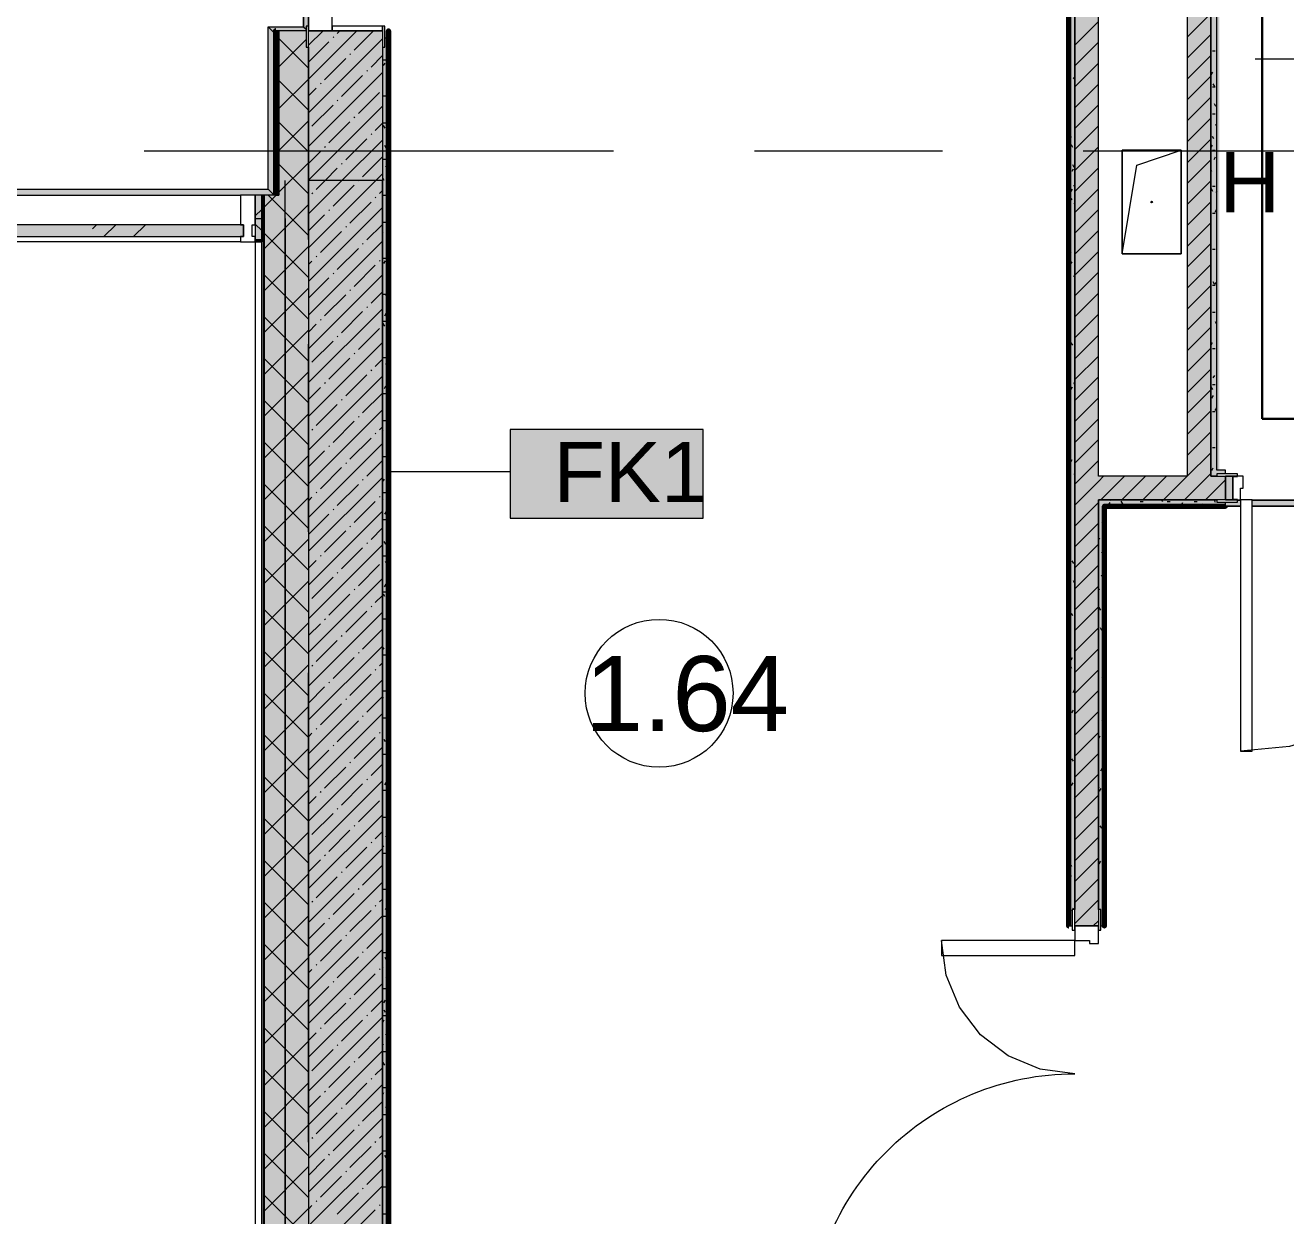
# Model space of a CAD drawing. Header units: millimetres. Extents: x -3817 to 677485, y -22715 to 103890.
# Drawn here: x 88646 to 92907, y 6111 to 10136 of the extents above; entities that cross this region are included whole.
import ezdxf

# ---------------------------------------------------------------- set-up
doc = ezdxf.new("R2010")
doc.units = ezdxf.units.MM
doc.layers.add('PDF _Геометрия', color=7, linetype='Continuous', true_color=0x1d1d1d)
doc.layers.add('PDF _Сплошная заливка', color=7, linetype='Continuous', true_color=0xffffff)
doc.layers.add('PDF _Текст', color=7, linetype='Continuous')
doc.styles.add('PDF GOST-Common', font='arial.ttf')

msp = doc.modelspace()

# ---------------------------------------------------------------- hatches: boundary and pattern name
at = {"layer": 'PDF _Сплошная заливка', "transparency": 33554559}
h = msp.add_hatch(color=256, dxfattribs=at)
h.paths.add_polyline_path([(89603.6, 9611.4), (89853.6, 9611.4), (89853.6, 10117.4), (89603.6, 10117.4), (89603.6, 10062.4)], flags=0)
h.paths.add_polyline_path([(89653.6, 11517.4), (89853.6, 11517.4), (89853.6, 12511.4), (89603.6, 12511.4), (89603.6, 11517.4)], flags=0)
h = msp.add_hatch(color=256, dxfattribs=at)
h.paths.add_polyline_path([(89503.6, 9411.4), (89603.6, 9411.4), (89603.6, 10062.4), (89595.6, 10062.4), (89595.6, 10117.4), (89503.6, 10117.4), (89503.6, 9439.1)], flags=0)
h.paths.add_polyline_path([(89595.6, 11517.4), (89595.6, 11572.4), (89603.6, 11572.4), (89603.6, 12354.4), (89503.6, 12354.4), (89503.6, 11517.4)], flags=0)
h = msp.add_hatch(color=256, dxfattribs=at)
h.paths.add_polyline_path([(89873.6, 2432.4), (89873.6, 10092.4), (89861.6, 10092.4), (89861.6, 10062.4), (89853.6, 10062.4), (89853.6, 2432.4)], flags=0)
h.paths.add_polyline_path([(89873.6, 11542.4), (89873.6, 12291.4), (89853.6, 12291.4), (89854.4, 11572.4), (89861.6, 11572.4), (89861.6, 11542.4)], flags=0)
h = msp.add_hatch(color=256, dxfattribs=at)
h.paths.add_polyline_path([(92173.6, 2081.3), (92193.6, 2081.3), (92193.3, 5586.3), (92185.6, 5586.3), (92185.6, 5641.4), (92173.6, 5641.4), (92173.6, 2082.3)], flags=0)
h.paths.add_polyline_path([(92173.6, 7091.3), (92185.6, 7091.3), (92185.6, 7146.3), (92193.6, 7146.3), (92193.6, 12311.3), (92173.6, 12311.3), (92173.6, 7111.3)], flags=0)
h = msp.add_hatch(color=256, dxfattribs=at)
h.paths.add_polyline_path([(92258.5, 2011.3), (92273.6, 2011.3), (92273.6, 5641.4), (92193.6, 5641.4), (92193.6, 2011.3)], flags=0)
h.paths.add_polyline_path([(92193.6, 7091.3), (92273.6, 7091.3), (92273.6, 12311.3), (92193.6, 12311.3), (92193.6, 7146.3)], flags=0)
for points in [[(92573.6, 8611.3), (92653.6, 8611.3), (92653.6, 12311.3), (92573.6, 12311.3), (92573.6, 9439.1)], [(92653.6, 8611.3), (92673.6, 8611.3), (92673.6, 12291.4), (92653.6, 12291.4), (92653.6, 8619.4)], [(89603.6, 2061.3), (89853.6, 2061.3), (89853.6, 9611.4), (89603.6, 9611.4), (89603.6, 2131.6)], [(89603.6, 1811.4), (89603.6, 9411.4), (89503.6, 9411.4), (89503.6, 9561.4), (89453.6, 9561.4), (89453.6, 1811.4)], [(89383.6, 9421.3), (89383.6, 9461.4), (88128.6, 9461.4), (88128.6, 9421.3), (88765.5, 9421.3)]]:
    msp.add_hatch(color=256, dxfattribs=at).paths.add_polyline_path(points)
at = {"layer": 'PDF _Сплошная заливка', "true_color": 0x8000ff, "transparency": 33554559}
h = msp.add_hatch(color=190, dxfattribs=at)
h.paths.add_polyline_path([(89603.6, 10167.4), (89627.1, 10167.4), (89627.1, 11467.4), (89603.6, 11467.4), (89603.6, 11417.4), (89587.1, 11417.4), (89587.1, 10217.4), (89603.6, 10217.4)], flags=0)
h.paths.add_polyline_path([(89595.6, 10122.5), (89595.6, 10132.4), (89603.6, 10132.4), (89603.6, 10167.4), (89587.1, 10167.4), (89587.1, 10131)], flags=0)
h.paths.add_polyline_path([(89603.6, 11467.4), (89603.6, 11502.4), (89598.5, 11502.4), (89587.1, 11491), (89587.1, 11467.4), (89595.6, 11467.4)], flags=0)
for points in [[(89492.6, 10105.5), (89493.6, 10117.4), (89595.6, 10117.4), (89595.6, 10122.5), (89587.1, 10131), (89467.1, 10131), (89480.7, 10117.4)], [(89492.6, 9561.4), (89492.6, 10105.5), (89467.1, 10131), (89467.1, 9581.4), (89487.1, 9561.4)], [(89453.6, 9561.4), (89487.1, 9561.4), (89467.1, 9581.4), (85743.6, 9581.4), (85723.6, 9561.4), (89450.6, 9561.4)]]:
    msp.add_hatch(color=190, dxfattribs=at).paths.add_polyline_path(points)
at = {"layer": 'PDF _Сплошная заливка', "transparency": 33554559}
h = msp.add_hatch(color=256, dxfattribs=at)
h.paths.add_polyline_path([(85124.2, 9411.4), (85243.6, 9411.4), (85243.6, 9561.4), (85124.2, 9561.4), (85124.2, 9439.1)], flags=0)
h.paths.add_polyline_path([(89445.6, 9411.4), (89445.6, 9561.4), (89423.6, 9561.4), (89423.6, 9411.4)], flags=0)
h = msp.add_hatch(color=256, dxfattribs=at)
h.paths.add_polyline_path([(92673.6, 8531.4), (92703.6, 8531.4), (92703.6, 8611.3), (92273.6, 8611.3), (92273.6, 8531.4)], flags=0)
h.paths.add_polyline_path([(94088.1, 8531.4), (94453.6, 8531.4), (94453.6, 8611.3), (93653.6, 8611.3), (93653.6, 8531.4), (93683.6, 8531.4)], flags=0)
h = msp.add_hatch(color=256, dxfattribs=at)
h.paths.add_polyline_path([(94453.6, 8611.3), (94453.6, 8631.3), (93653.6, 8631.3), (93653.6, 8619.4), (93683.6, 8619.4), (93683.6, 8611.3), (94088.1, 8611.3)], flags=0)
h.paths.add_polyline_path([(92673.6, 8619.4), (92703.6, 8619.4), (92703.6, 8631.3), (92673.6, 8631.3)], flags=0)
h = msp.add_hatch(color=256, dxfattribs=at)
h.paths.add_polyline_path([(92273.6, 2011.3), (92293.6, 2011.3), (92293.6, 5641.4), (92281.6, 5641.4), (92281.6, 5586.3), (92273.6, 5586.3), (92273.6, 2131.6)], flags=0)
h.paths.add_polyline_path([(92281.6, 7091.3), (92293.6, 7091.3), (92293.6, 8531.4), (92273.6, 8531.4), (92274.4, 7146.3), (92281.6, 7146.3), (92281.6, 7104.7)], flags=0)
h = msp.add_hatch(color=256, dxfattribs=at)
h.paths.add_polyline_path([(94433.6, 8511.4), (94453.6, 8511.4), (94453.6, 8531.4), (93683.6, 8530.6), (93683.6, 8523.3), (93653.6, 8523.3), (93653.6, 8511.4), (94432.6, 8511.4)], flags=0)
h.paths.add_polyline_path([(92703.6, 8511.4), (92703.6, 8523.3), (92673.6, 8523.3), (92673.6, 8531.4), (92293.6, 8531.4), (92293.6, 8511.4), (92673.6, 8511.4)], flags=0)
at = {"layer": 'PDF _Сплошная заливка', "true_color": 0x494949, "transparency": 33554559}
h = msp.add_hatch(color=251, dxfattribs=at)
h.paths.add_polyline_path([(93603.6, 8510.4), (93603.6, 8530.4), (92793.6, 8530.4), (92793.6, 8510.4)], flags=0)
h.paths.add_polyline_path([(92753.6, 8510.4), (92753.6, 8530.4), (92743.6, 8530.4), (92743.6, 8523.3), (92703.6, 8523.3), (92703.6, 8510.4)], flags=0)

# ---------------------------------------------------------------- linework, layer by layer
at = {"layer": 'PDF _Геометрия', "color": 9, "lineweight": 9, "true_color": 0xc0c0c0}
for points in [[(91683.6, 12311.3), (92193.6, 12311.3), (92193.6, 7146.3), (92193.6, 12311.3), (92173.6, 12311.3), (91653.6, 12311.3)], [(92703.6, 8619.4), (92703.6, 8631.3), (92673.6, 8631.3), (92673.6, 12291.4), (92753.6, 12291.4), (92753.6, 12303.4)], [(89595.6, 10117.4), (89493.6, 10117.4)], [(89853.6, 10117.4), (89603.6, 10117.4)], [(89853.6, 10062.4), (89853.6, 9611.4), (89603.6, 9611.4), (89603.6, 9561.4), (89603.6, 1811.4), (91273.6, 1811.4), (91273.6, 1653.3), (89445.6, 1653.3), (89445.6, 1658.3), (89445.6, 1811.4), (89445.6, 9403.3), (89423.6, 9403.3), (89423.6, 1811.4), (89423.6, 1631.3), (108273.6, 1631.3), (108273.6, 1811.4)], [(89853.6, 10092.4), (89853.6, 9611.4), (89603.6, 9611.4), (89603.6, 2061.3), (89603.6, 1811.4), (91273.6, 1811.4), (91273.6, 2061.3), (90233.6, 2061.3), (91273.6, 2061.3), (91273.6, 2081.3), (90233.6, 2081.3)], [(89873.6, 2433.3), (89873.6, 10092.4), (89861.6, 10092.4)], [(89492.6, 9561.4), (89445.6, 9561.4), (89423.6, 9561.4), (89423.6, 9403.3), (89445.6, 9403.3)], [(92703.6, 8531.4), (92703.6, 8611.3)], [(92703.6, 8511.4), (92703.6, 8523.3)], [(92281.6, 7091.3), (92293.6, 7091.3), (92293.6, 8510.4)], [(92173.6, 7091.3), (92185.6, 7091.3)], [(92193.6, 7091.3), (92273.6, 7091.3)]]:
    msp.add_lwpolyline(points, dxfattribs=at)
at = {"layer": 'PDF _Геометрия', "color": 231, "lineweight": 70, "true_color": 0xff80c0}
for points in [[(92172.6, 12291.4), (92172.6, 7091.3), (92173.6, 7091.3)], [(89493.6, 10117.4), (89492.6, 10117.4), (89492.6, 9561.4)], [(89874.6, 2432.4), (89874.6, 10117.4), (89873.6, 10117.4), (89873.6, 2432.4)], [(92293.6, 8510.4), (92293.6, 7091.3), (92294.6, 7091.3), (92294.6, 8510.4), (92703.6, 8510.4), (92703.6, 8511.4)]]:
    msp.add_lwpolyline(points, dxfattribs=at)
at = {"layer": 'PDF _Геометрия', "color": 231, "lineweight": 9, "true_color": 0xff80c0}
for points in [[(92173.6, 7091.3), (92173.6, 12291.4), (92172.6, 12291.4)], [(89492.6, 9561.4), (89493.6, 9561.4), (89493.6, 9676.9), (89493.6, 10117.4)], [(92703.6, 8511.4), (92306.6, 8511.4), (92293.6, 8511.4), (92293.6, 8510.4)]]:
    msp.add_lwpolyline(points, dxfattribs=at)
at = {"layer": 'PDF _Геометрия', "color": 7, "lineweight": 9}
for points in [[(92173.6, 12291.4), (92173.6, 7091.3)], [(85743.6, 9581.4), (85743.6, 11528.2), (85743.6, 9581.4), (89467.1, 9581.4)], [(89492.6, 10105.5), (89467.1, 10131), (89587.1, 10131), (89587.1, 10167.4), (89587.1, 10131), (89595.6, 10122.5)], [(85723.6, 9561.4), (85743.6, 9581.4), (89467.1, 9581.4), (89467.1, 10131)], [(89487.1, 9561.4), (89467.1, 9581.4), (89467.1, 10131), (89587.1, 10131)], [(89503.6, 10117.4), (89503.6, 9561.4), (89493.6, 9561.4), (89492.6, 9561.4)], [(89493.6, 10117.4), (89493.6, 9676.9), (89493.6, 9561.4), (89503.6, 9561.4)], [(93079.6, 10021.3), (92803.6, 10021.3)], [(92353.6, 9363.4), (92403.6, 9663.4), (92553.6, 9713.4)], [(89524.6, 1811.4), (89524.6, 9611.4)], [(89423.6, 9411.4), (89445.6, 9411.4), (89445.6, 9561.4), (89445.6, 9411.4), (89445.6, 9408.4), (89445.6, 9403.3), (89445.6, 9408.4)], [(89450.6, 9561.4), (89450.6, 9411.4), (89450.6, 1811.4), (89450.6, 1661.3), (89450.6, 1658.3), (91273.6, 1658.3)], [(89453.6, 9561.4), (89453.6, 9411.4), (89453.6, 1811.4), (89453.6, 1661.3), (91273.6, 1661.3)], [(89603.6, 9411.4), (89603.6, 9561.4)], [(88873.3, 9448.1), (88886.6, 9461.4)], [(88912.3, 9421.3), (88952.3, 9461.4)], [(89012.3, 9421.3), (89052.3, 9461.4)], [(89423.6, 9482.3), (89445.6, 9482.3)], [(89524.6, 9482.3), (89524.6, 1732.3), (91273.6, 1732.3), (89603.6, 1732.3)], [(89373.6, 9404.3), (88138.6, 9404.3)], [(89423.6, 9408.4), (89445.6, 9408.4), (89445.6, 9411.4)], [(89874.1, 8627.2), (90285, 8627.2)], [(92293.6, 8511.4), (92306.6, 8511.4), (92703.6, 8511.4)]]:
    msp.add_lwpolyline(points, dxfattribs=at)
at = {"layer": 'PDF _Геометрия', "color": 9, "lineweight": 9, "true_color": 0xc0c0c0}
for points in [[(92573.6, 12311.3), (92573.6, 8611.3), (92273.6, 8611.3), (92273.6, 12311.3)], [(92673.6, 8611.3), (92653.6, 8611.3), (92653.6, 12311.3), (92698.6, 12311.3), (92653.6, 12311.3), (92653.6, 12291.4), (92653.6, 8611.3)], [(92293.6, 8531.4), (92273.6, 8531.4), (92273.6, 7146.3), (92273.6, 8531.4), (92673.6, 8531.4)]]:
    msp.add_lwpolyline(points, close=True, dxfattribs=at)
at = {"layer": 'PDF _Геометрия', "color": 231, "lineweight": 30, "true_color": 0xff80c0}
msp.add_lwpolyline([(92827.1, 8805.1), (94327.1, 8805.1), (94327.1, 12185.1), (92827.1, 12185.1)], close=True, dxfattribs=at)
at = {"layer": 'PDF _Геометрия', "color": 253, "lineweight": 9, "true_color": 0xaaaaaa}
for points in [[(89603.6, 9534.5), (89603.6, 11122)], [(89047.7, 9711.4), (90635.2, 9711.4)], [(91111.4, 9711.4), (91746.4, 9711.4)], [(92222.7, 9711.4), (93810.2, 9711.4)], [(89603.6, 8423.3), (89603.6, 9058.3)], [(93603.6, 8531.4), (93587.2, 8365.5), (93538.9, 8206.1), (93460.3, 8059.1), (93354.6, 7930.3), (93225.8, 7824.6), (93078.9, 7746.1), (92919.4, 7697.7), (92753.6, 7681.4)], [(89603.6, 6359.5), (89603.6, 7947)]]:
    msp.add_lwpolyline(points, dxfattribs=at)
at = {"layer": 'PDF _Геометрия', "color": 253, "lineweight": 13, "true_color": 0xaaaaaa}
for points in [[(89603.6, 10167.4), (89603.6, 10117.4), (89683.6, 10117.4), (89683.6, 10177.4), (89653.6, 10177.4), (89653.6, 10167.4)], [(89603.6, 10132.4), (89595.6, 10132.4), (89595.6, 10062.4), (89603.6, 10062.4)], [(89853.6, 10132.4), (89683.6, 10132.4), (89683.6, 10117.4), (89853.6, 10117.4)], [(89861.6, 10132.4), (89853.6, 10132.4), (89853.6, 10062.4), (89861.6, 10062.4)], [(92743.6, 8619.4), (92673.6, 8619.4), (92673.6, 8611.3), (92743.6, 8611.3)], [(92728.6, 8611.3), (92703.6, 8611.3), (92703.6, 8531.4), (92728.6, 8531.4)], [(92753.6, 8531.4), (92753.6, 8571.4), (92763.6, 8571.4), (92763.6, 8611.3), (92728.6, 8611.3), (92728.6, 8531.4)], [(92743.6, 8611.3), (92728.6, 8611.3), (92728.6, 8610.4), (92743.6, 8610.4)], [(92743.6, 8531.4), (92673.6, 8531.4), (92673.6, 8523.3), (92743.6, 8523.3)], [(92743.6, 8532.3), (92728.6, 8532.3), (92728.6, 8531.4), (92743.6, 8531.4)], [(92753.6, 7681.4), (92793.6, 7681.4), (92793.6, 8531.4), (92753.6, 8531.4)], [(92193.6, 7076.4), (92193.6, 7146.3), (92185.6, 7146.3), (92185.6, 7076.4)], [(92281.6, 7076.4), (92281.6, 7146.3), (92273.6, 7146.3), (92273.6, 7076.4)], [(92193.6, 7041.3), (92243.6, 7041.3), (92243.6, 7031.3), (92273.6, 7031.3), (92273.6, 7091.3), (92193.6, 7091.3)], [(92273.6, 7076.4), (92273.6, 7091.3), (92272.6, 7091.3), (92272.6, 7076.4)], [(91743.6, 7041.3), (91743.6, 6991.3), (92193.6, 6991.3), (92193.6, 7041.3)]]:
    msp.add_lwpolyline(points, close=True, dxfattribs=at)
at = {"layer": 'PDF _Геометрия', "lineweight": 9}
for points in [[(92193.6, 10069.2), (92273.6, 10149.2)], [(92573.6, 10095.6), (92653.6, 10175.6)], [(89603.6, 10068.3), (89652.7, 10117.4)], [(89603.6, 9954.2), (89766.8, 10117.4)], [(89701, 10108.6), (89709.7, 10117.4)], [(89758, 10051.6), (89823.8, 10117.4)], [(92573.6, 10024.9), (92653.6, 10104.9)], [(89603.6, 9990.7), (89503.6, 10090.7)], [(89503.6, 9995.5), (89595.6, 10087.5)], [(89603.6, 9840.2), (89853.6, 10090.2)], [(89603.6, 10011.3), (89672.4, 10080.1)], [(89686.7, 10094.4), (89689.1, 10096.8)], [(92193.6, 9998.5), (92273.6, 10078.5)], [(89658.2, 9951.8), (89729.5, 10023.1)], [(89743.7, 10037.4), (89746.1, 10039.7)], [(89815, 9994.6), (89853.6, 10033.2)], [(92573.6, 9954.2), (92653.6, 10034.2)], [(89603.6, 9726.1), (89853.6, 9976.1)], [(89800.8, 9980.3), (89803.1, 9982.7)], [(92193.6, 9927.8), (92273.6, 10007.8)], [(89503.6, 9854.1), (89603.6, 9954.1)], [(89603.6, 9849.2), (89503.6, 9949.2)], [(89643.9, 9937.6), (89646.3, 9939.9)], [(89715.2, 9894.8), (89786.5, 9966.1)], [(92193.6, 9857.1), (92273.6, 9937.1)], [(92573.6, 9883.5), (92653.6, 9963.5)], [(89603.6, 9897.2), (89629.7, 9923.3)], [(89772.2, 9837.8), (89843.5, 9909.1)], [(92573.6, 9812.8), (92653.6, 9892.8)], [(89603.6, 9612.1), (89853.6, 9862.1)], [(89615.4, 9795), (89686.7, 9866.3)], [(89701, 9880.5), (89703.3, 9882.9)], [(92193.6, 9786.4), (92273.6, 9866.4)], [(89503.6, 9712.6), (89603.6, 9812.6)], [(89603.6, 9707.8), (89503.6, 9807.8)], [(89672.4, 9738), (89743.7, 9809.3)], [(89758, 9823.5), (89760.4, 9825.9)], [(89829.3, 9780.7), (89853.6, 9805.1)], [(92573.6, 9742.1), (92653.6, 9822.1)], [(89815, 9766.5), (89817.4, 9768.9)], [(92193.6, 9715.6), (92273.6, 9795.6)], [(89603.6, 9498), (89716.9, 9611.4), (89853.6, 9748)], [(89658.2, 9723.7), (89660.6, 9726.1)], [(89729.5, 9681), (89800.8, 9752.2)], [(92193.6, 9644.9), (92273.6, 9724.9)], [(92573.6, 9671.4), (92653.6, 9751.4)], [(89603.6, 9669.1), (89643.9, 9709.5)], [(89786.5, 9623.9), (89853.6, 9691)], [(92573.6, 9600.7), (92653.6, 9680.7)], [(89503.6, 9571.2), (89603.6, 9671.2)], [(89603.6, 9566.4), (89503.6, 9666.4)], [(89603.6, 9384), (89830.9, 9611.4), (89853.6, 9634)], [(89629.7, 9581.2), (89659.9, 9611.4), (89701, 9652.4)], [(89715.2, 9666.7), (89717.6, 9669.1)], [(92193.6, 9574.2), (92273.6, 9654.2)], [(89686.7, 9524.1), (89758, 9595.4)], [(89772.2, 9609.7), (89773.9, 9611.4), (89774.6, 9612)], [(92573.6, 9530), (92653.6, 9610)], [(89453.6, 9521.2), (89493.1, 9560.8)], [(89603.6, 9425), (89503.6, 9525), (89467.2, 9561.4)], [(89493.6, 9561.3), (89493.7, 9561.4)], [(89615.4, 9566.9), (89617.8, 9569.3)], [(89829.3, 9552.7), (89831.6, 9555)], [(89843.5, 9566.9), (89853.6, 9577)], [(92193.6, 9503.5), (92273.6, 9583.5)], [(89423.6, 9491.2), (89445.6, 9513.2)], [(89453.6, 9379.8), (89503.6, 9429.8), (89603.6, 9529.8)], [(89603.6, 9269.9), (89853.6, 9519.9)], [(89672.4, 9509.9), (89674.8, 9512.3)], [(89743.7, 9467.1), (89815, 9538.4)], [(92193.6, 9432.8), (92273.6, 9512.8)], [(92573.6, 9459.2), (92653.6, 9539.2)], [(89445.6, 9441.6), (89423.6, 9463.6)], [(89603.6, 9441), (89658.2, 9495.6)], [(89800.8, 9410.1), (89853.6, 9462.9)], [(92573.6, 9388.5), (92653.6, 9468.5)], [(89603.6, 9283.6), (89453.6, 9433.6)], [(89643.9, 9367.3), (89715.2, 9438.6)], [(89729.5, 9452.9), (89731.8, 9455.2)], [(92193.6, 9362.1), (92273.6, 9442.1)], [(89453.6, 9238.4), (89603.6, 9388.4)], [(89603.6, 9155.9), (89853.6, 9405.9)], [(89701, 9310.3), (89772.2, 9381.6)], [(89786.5, 9395.8), (89788.9, 9398.2)], [(92573.6, 9317.8), (92653.6, 9397.8)], [(89603.6, 9327), (89615.4, 9338.8)], [(89629.7, 9353.1), (89632.1, 9355.4)], [(89843.5, 9338.8), (89845.9, 9341.2)], [(92193.6, 9291.4), (92273.6, 9371.4)], [(89603.6, 9142.1), (89453.6, 9292.1)], [(89603.6, 9041.8), (89853.6, 9291.8)], [(89686.7, 9296), (89689.1, 9298.4)], [(89758, 9253.3), (89829.3, 9324.6)], [(92193.6, 9220.7), (92273.6, 9300.7)], [(92573.6, 9247.1), (92653.6, 9327.1)], [(89453.6, 9097), (89603.6, 9247)], [(89603.6, 9212.9), (89672.4, 9281.8)], [(92573.6, 9176.4), (92653.6, 9256.4)], [(89658.2, 9153.5), (89729.5, 9224.8)], [(89743.7, 9239), (89746.1, 9241.4)], [(89815, 9196.2), (89853.6, 9234.8)], [(92193.6, 9150), (92273.6, 9230)], [(89603.6, 8927.8), (89853.6, 9177.8)], [(89715.2, 9096.5), (89786.5, 9167.7)], [(89800.8, 9182), (89803.1, 9184.4)], [(92573.6, 9105.7), (92653.6, 9185.7)], [(89603.6, 9000.7), (89453.6, 9150.7)], [(89603.6, 9098.9), (89629.7, 9125)], [(89643.9, 9139.2), (89646.3, 9141.6)], [(92193.6, 9079.2), (92273.6, 9159.2)], [(89453.6, 8955.5), (89603.6, 9105.5)], [(89701, 9082.2), (89703.3, 9084.6)], [(89772.2, 9039.4), (89843.5, 9110.7)], [(92193.6, 9008.5), (92273.6, 9088.5)], [(92573.6, 9035), (92653.6, 9115)], [(89603.6, 8813.7), (89853.6, 9063.7)], [(89615.4, 8996.7), (89686.7, 9067.9)], [(92573.6, 8964.3), (92653.6, 9044.3)], [(89603.6, 8859.3), (89453.6, 9009.3)], [(89672.4, 8939.6), (89743.7, 9010.9)], [(89758, 9025.2), (89760.4, 9027.5)], [(89829.3, 8982.4), (89853.6, 9006.7)], [(92193.6, 8937.8), (92273.6, 9017.8)], [(89453.6, 8814.1), (89603.6, 8964.1)], [(89603.6, 8699.7), (89853.6, 8949.7)], [(89729.5, 8882.6), (89800.8, 8953.9)], [(89815, 8968.1), (89817.4, 8970.5)], [(92573.6, 8893.6), (92653.6, 8973.6)], [(89603.6, 8870.8), (89643.9, 8911.1)], [(89658.2, 8925.4), (89660.6, 8927.7)], [(92193.6, 8867.1), (92273.6, 8947.1)], [(89603.6, 8717.9), (89453.6, 8867.9)], [(89715.2, 8868.4), (89717.6, 8870.7)], [(89786.5, 8825.6), (89853.6, 8892.7)], [(92193.6, 8796.4), (92273.6, 8876.4)], [(92573.6, 8822.9), (92653.6, 8902.9)], [(89453.6, 8672.7), (89603.6, 8822.7)], [(89603.6, 8585.6), (89853.6, 8835.6)], [(89629.7, 8782.8), (89701, 8854.1)], [(92573.6, 8752.1), (92653.6, 8832.1)], [(89686.7, 8725.8), (89758, 8797.1)], [(89772.2, 8811.3), (89774.6, 8813.7)], [(89843.5, 8768.6), (89853.6, 8778.6)], [(92193.6, 8725.7), (92273.6, 8805.7)], [(89615.4, 8768.6), (89617.8, 8770.9)], [(89743.7, 8668.8), (89815, 8740)], [(89829.3, 8754.3), (89831.6, 8756.7)], [(92573.6, 8681.4), (92653.6, 8761.4)], [(89603.6, 8576.5), (89453.6, 8726.5)], [(89603.6, 8471.6), (89853.6, 8721.6)], [(89603.6, 8642.7), (89658.2, 8697.3)], [(89672.4, 8711.5), (89674.8, 8713.9)], [(92193.6, 8655), (92273.6, 8735)], [(89453.6, 8531.3), (89603.6, 8681.3)], [(89729.5, 8654.5), (89731.8, 8656.9)], [(89800.8, 8611.7), (89853.6, 8664.6)], [(92193.6, 8584.3), (92273.6, 8664.3)], [(92494.2, 8531.4), (92574.2, 8611.3), (92653.6, 8690.7)], [(89603.6, 8357.5), (89853.6, 8607.5)], [(89643.9, 8569), (89715.2, 8640.3)], [(92193.6, 8513.6), (92273.6, 8593.6), (92291.4, 8611.3)], [(92282.1, 8531.4), (92362.1, 8611.3)], [(92352.8, 8531.4), (92432.8, 8611.3)], [(92423.5, 8531.4), (92503.5, 8611.3)], [(92564.9, 8531.4), (92644.9, 8611.3), (92653.6, 8620)], [(89603.6, 8435), (89453.6, 8585)], [(89701, 8512), (89772.2, 8583.2)], [(89786.5, 8597.5), (89788.9, 8599.9)], [(92635.6, 8531.4), (92703.6, 8599.3)], [(89453.6, 8389.9), (89603.6, 8539.9)], [(89603.6, 8528.6), (89615.4, 8540.5)], [(89629.7, 8554.7), (89632.1, 8557.1)], [(89758, 8454.9), (89829.3, 8526.2)], [(89843.5, 8540.5), (89845.9, 8542.8)], [(92193.6, 8442.9), (92273.6, 8522.9)], [(89603.6, 8243.5), (89853.6, 8493.5)], [(89603.6, 8414.6), (89672.4, 8483.4)], [(89686.7, 8497.7), (89689.1, 8500.1)], [(89603.6, 8293.6), (89453.6, 8443.6)], [(89743.7, 8440.7), (89746.1, 8443)], [(92193.6, 8372.1), (92273.6, 8452.1)], [(89453.6, 8248.4), (89603.6, 8398.4)], [(89658.2, 8355.1), (89729.5, 8426.4)], [(89815, 8397.9), (89853.6, 8436.5)], [(89603.6, 8129.4), (89853.6, 8379.4)], [(89715.2, 8298.1), (89786.5, 8369.4)], [(89800.8, 8383.6), (89803.1, 8386)], [(92193.6, 8301.4), (92273.6, 8381.4)], [(89603.6, 8300.5), (89629.7, 8326.6)], [(89643.9, 8340.9), (89646.3, 8343.2)], [(89772.2, 8241.1), (89843.5, 8312.4)], [(92193.6, 8230.7), (92273.6, 8310.7)], [(89603.6, 8152.2), (89453.6, 8302.2)], [(89615.4, 8198.3), (89686.7, 8269.6)], [(89701, 8283.9), (89703.3, 8286.2)], [(89453.6, 8107), (89603.6, 8257)], [(89603.6, 8015.4), (89853.6, 8265.4)], [(89758, 8226.8), (89760.4, 8229.2)], [(92193.6, 8160), (92273.6, 8240)], [(89672.4, 8141.3), (89743.7, 8212.6)], [(89829.3, 8184.1), (89853.6, 8208.4)], [(89603.6, 8010.8), (89453.6, 8160.8)], [(89603.6, 7901.3), (89853.6, 8151.3)], [(89729.5, 8084.3), (89800.8, 8155.5)], [(89815, 8169.8), (89817.4, 8172.2)], [(92193.6, 8089.3), (92273.6, 8169.3)], [(89453.6, 7965.6), (89603.6, 8115.6)], [(89603.6, 8072.4), (89643.9, 8112.8)], [(89658.2, 8127), (89660.6, 8129.4)], [(92193.6, 8018.6), (92273.6, 8098.6)], [(89629.7, 7984.5), (89701, 8055.8)], [(89715.2, 8070), (89717.6, 8072.4)], [(89786.5, 8027.2), (89853.6, 8094.3)], [(89603.6, 7869.3), (89453.6, 8019.3)], [(89603.6, 7787.3), (89853.6, 8037.3)], [(89772.2, 8013), (89774.6, 8015.4)], [(92193.6, 7947.9), (92273.6, 8027.9)], [(89453.6, 7824.2), (89603.6, 7974.2)], [(89615.4, 7970.2), (89617.8, 7972.6)], [(89686.7, 7927.4), (89758, 7998.7)], [(89843.5, 7970.2), (89853.6, 7980.3)], [(89743.7, 7870.4), (89815, 7941.7)], [(89829.3, 7956), (89831.6, 7958.3)], [(92193.6, 7877.2), (92273.6, 7957.2)], [(89603.6, 7673.2), (89853.6, 7923.2)], [(89603.6, 7844.3), (89658.2, 7898.9)], [(89672.4, 7913.2), (89674.8, 7915.6)], [(92193.6, 7806.5), (92273.6, 7886.5)], [(89603.6, 7727.9), (89453.6, 7877.9)], [(89643.9, 7770.6), (89715.2, 7841.9)], [(89729.5, 7856.2), (89731.8, 7858.5)], [(89800.8, 7813.4), (89853.6, 7866.2)], [(89453.6, 7682.7), (89603.6, 7832.8)], [(89603.6, 7559.2), (89853.6, 7809.2)], [(89786.5, 7799.1), (89788.9, 7801.5)], [(92193.6, 7735.7), (92273.6, 7815.7)], [(89629.7, 7756.4), (89632.1, 7758.7)], [(89701, 7713.6), (89772.2, 7784.9)], [(89603.6, 7586.5), (89453.6, 7736.5)], [(89603.6, 7730.3), (89615.4, 7742.1)], [(89758, 7656.6), (89829.3, 7727.9)], [(89843.5, 7742.1), (89845.9, 7744.5)], [(92193.6, 7665), (92273.6, 7745)], [(89453.6, 7541.3), (89603.6, 7691.3)], [(89603.6, 7445.1), (89853.6, 7695.1)], [(89603.6, 7616.2), (89672.4, 7685.1)], [(89686.7, 7699.3), (89689.1, 7701.7)], [(92193.6, 7594.3), (92273.6, 7674.3)], [(89658.2, 7556.8), (89729.5, 7628.1)], [(89743.7, 7642.3), (89746.1, 7644.7)], [(89815, 7599.6), (89853.6, 7638.1)], [(89603.6, 7445.1), (89453.6, 7595.1)], [(89800.8, 7585.3), (89803.1, 7587.7)], [(92193.6, 7523.6), (92273.6, 7603.6)], [(89453.6, 7399.9), (89603.6, 7549.9)], [(89603.6, 7331.1), (89853.6, 7581.1)], [(89643.9, 7542.5), (89646.3, 7544.9)], [(89715.2, 7499.8), (89786.5, 7571)], [(89603.6, 7502.2), (89629.7, 7528.3)], [(89772.2, 7442.7), (89843.5, 7514)], [(92193.6, 7452.9), (92273.6, 7532.9)], [(89603.6, 7217.1), (89853.6, 7467.1)], [(89615.4, 7400), (89686.7, 7471.3)], [(89701, 7485.5), (89703.3, 7487.9)], [(92193.6, 7382.2), (92273.6, 7462.2)], [(89603.6, 7303.7), (89453.6, 7453.7)], [(89758, 7428.5), (89760.4, 7430.9)], [(89453.6, 7258.5), (89603.6, 7408.5)], [(89672.4, 7342.9), (89743.7, 7414.2)], [(89815, 7371.5), (89817.4, 7373.8)], [(89829.3, 7385.7), (89853.6, 7410)], [(92193.6, 7311.5), (92273.6, 7391.5)], [(89603.6, 7103), (89853.6, 7353)], [(89658.2, 7328.7), (89660.6, 7331.1)], [(89729.5, 7285.9), (89800.8, 7357.2)], [(89603.6, 7162.2), (89453.6, 7312.2)], [(89603.6, 7274.1), (89643.9, 7314.4)], [(89786.5, 7228.9), (89853.6, 7296)], [(92193.6, 7240.8), (92273.6, 7320.8)], [(89453.6, 7117.1), (89603.6, 7267.1)], [(89629.7, 7186.1), (89701, 7257.4)], [(89715.2, 7271.7), (89717.6, 7274)], [(92193.6, 7170.1), (92273.6, 7250.1)], [(89603.6, 6989), (89853.6, 7239)], [(89772.2, 7214.6), (89774.6, 7217)], [(89603.6, 7020.8), (89453.6, 7170.8)], [(89615.4, 7171.9), (89617.8, 7174.2)], [(89686.7, 7129.1), (89758, 7200.4)], [(89829.3, 7157.6), (89831.6, 7160)], [(89843.5, 7171.9), (89853.6, 7181.9)], [(92193.6, 7099.3), (92273.6, 7179.3)], [(89453.6, 6975.6), (89603.6, 7125.6)], [(89603.6, 6874.9), (89853.6, 7124.9)], [(89672.4, 7114.8), (89674.8, 7117.2)], [(89743.7, 7072.1), (89815, 7143.4)], [(89603.6, 7046), (89658.2, 7100.6)], [(92256.3, 7091.3), (92273.6, 7108.6)], [(89643.9, 6972.3), (89715.2, 7043.6)], [(89729.5, 7057.8), (89731.8, 7060.2)], [(89800.8, 7015.1), (89853.6, 7067.9)], [(89603.6, 6879.4), (89453.6, 7029.4)], [(89603.6, 6760.9), (89853.6, 7010.9)], [(89786.5, 7000.8), (89788.9, 7003.2)], [(89453.6, 6834.2), (89603.6, 6984.2)], [(89629.7, 6958), (89632.1, 6960.4)], [(89701, 6915.3), (89772.2, 6986.5)], [(89843.5, 6943.8), (89845.9, 6946.1)], [(89603.6, 6931.9), (89615.4, 6943.8)], [(89686.7, 6901), (89689.1, 6903.4)], [(89758, 6858.2), (89829.3, 6929.5)], [(89603.6, 6738), (89453.6, 6888)], [(89603.6, 6646.8), (89853.6, 6896.8)], [(89603.6, 6817.9), (89672.4, 6886.7)], [(89453.6, 6692.8), (89603.6, 6842.8)], [(89658.2, 6758.4), (89729.5, 6829.7)], [(89743.7, 6844), (89746.1, 6846.4)], [(89815, 6801.2), (89853.6, 6839.8)], [(89603.6, 6532.8), (89853.6, 6782.8)], [(89800.8, 6787), (89803.1, 6789.3)], [(89603.6, 6596.6), (89453.6, 6746.6)], [(89643.9, 6744.2), (89646.3, 6746.6)], [(89715.2, 6701.4), (89786.5, 6772.7)], [(89453.6, 6551.4), (89603.6, 6701.4)], [(89603.6, 6703.8), (89629.7, 6729.9)], [(89772.2, 6644.4), (89843.5, 6715.7)], [(89603.6, 6418.7), (89853.6, 6668.7)], [(89615.4, 6601.6), (89686.7, 6672.9)], [(89701, 6687.2), (89703.3, 6689.5)], [(89603.6, 6455.1), (89453.6, 6605.1)], [(89672.4, 6544.6), (89743.7, 6615.9)], [(89758, 6630.1), (89760.4, 6632.5)], [(89829.3, 6587.4), (89853.6, 6611.7)], [(89815, 6573.1), (89817.4, 6575.5)], [(89453.6, 6410), (89603.6, 6560)], [(89603.6, 6304.7), (89853.6, 6554.7)], [(89658.2, 6530.3), (89660.6, 6532.7)], [(89729.5, 6487.6), (89800.8, 6558.9)], [(89603.6, 6475.7), (89643.9, 6516.1)], [(89786.5, 6430.6), (89853.6, 6497.6)], [(89603.6, 6313.7), (89453.6, 6463.7)], [(89603.6, 6190.6), (89853.6, 6440.6)], [(89629.7, 6387.8), (89701, 6459.1)], [(89715.2, 6473.3), (89717.6, 6475.7)], [(89453.6, 6268.5), (89603.6, 6418.5)], [(89686.7, 6330.8), (89758, 6402)], [(89772.2, 6416.3), (89774.6, 6418.7)], [(89615.4, 6373.5), (89617.8, 6375.9)], [(89829.3, 6359.3), (89831.6, 6361.6)], [(89843.5, 6373.5), (89853.6, 6383.6)], [(89603.6, 6172.3), (89453.6, 6322.3)], [(89603.6, 6076.6), (89853.6, 6326.6)], [(89672.4, 6316.5), (89674.8, 6318.9)], [(89743.7, 6273.7), (89815, 6345)], [(89453.6, 6127.1), (89603.6, 6277.1)], [(89603.6, 6247.6), (89658.2, 6302.2)], [(89800.8, 6216.7), (89853.6, 6269.5)], [(89643.9, 6173.9), (89715.2, 6245.2)], [(89729.5, 6259.5), (89731.8, 6261.8)], [(89603.6, 6030.9), (89453.6, 6180.9)], [(89603.6, 5962.5), (89853.6, 6212.5)], [(89701, 6116.9), (89772.2, 6188.2)], [(89786.5, 6202.5), (89788.9, 6204.8)], [(89603.6, 6133.6), (89615.4, 6145.4)], [(89629.7, 6159.7), (89632.1, 6162.1)], [(89843.5, 6145.4), (89845.9, 6147.8)], [(89453.6, 5985.7), (89603.6, 6135.7)], [(89758, 6059.9), (89829.3, 6131.2)]]:
    msp.add_lwpolyline(points, dxfattribs=at)
at = {"layer": 'PDF _Геометрия', "color": 253, "lineweight": 9, "true_color": 0x9b9b9b}
for points in [[(92178.6, 10104.9), (92173.6, 10113.5)], [(89854.8, 10019), (89864.8, 10019)], [(89873.6, 10012.9), (89871.6, 10016.4)], [(92173.6, 10049.5), (92181.3, 10049.5)], [(92658.9, 10049.5), (92669, 10049.5)], [(89861.5, 10008.2), (89856.4, 9999.5)], [(92659, 9976.9), (92653.9, 9968.1)], [(92673.6, 9979), (92673.2, 9979.7)], [(89872.6, 9966.6), (89867.6, 9957.9)], [(92193.6, 9963.2), (92188.9, 9955.1)], [(92667, 9929.4), (92662, 9938.1)], [(89854.8, 9897.1), (89864.8, 9897.1)], [(92173.6, 9927.6), (92181.3, 9927.6)], [(92658.9, 9927.6), (92669, 9927.6)], [(92671.1, 9861.4), (92666.1, 9870.1)], [(89854.8, 9805.7), (89864.8, 9805.7)], [(89873.6, 9830.1), (89868.6, 9838.7)], [(92173.6, 9805.7), (92181.3, 9805.7)], [(92658.9, 9836.1), (92669, 9836.1)], [(92673.6, 9796.2), (92670.2, 9802)], [(89862.5, 9788.4), (89857.4, 9797.1)], [(89873.6, 9785.4), (89870.6, 9780.2)], [(92181.7, 9759.7), (92176.6, 9751)], [(92664.1, 9751.7), (92659, 9760.4)], [(89866.5, 9720.3), (89861.5, 9729)], [(92187.8, 9723.1), (92182.8, 9731.8)], [(92657.9, 9731.1), (92653.6, 9723.7)], [(89854.8, 9683.8), (89864.8, 9683.8)], [(92173.6, 9714.2), (92181.3, 9714.2)], [(92658.9, 9714.2), (92669, 9714.2)], [(92669, 9689.5), (92664, 9680.8)], [(89870.6, 9652.3), (89865.6, 9661)], [(92188.7, 9650), (92183.7, 9641.3)], [(92191.9, 9655.1), (92186.9, 9663.8)], [(92657, 9642), (92653.6, 9647.9)], [(89859.5, 9610.7), (89854.4, 9619.4)], [(92173.6, 9592.3), (92181.3, 9592.3)], [(92193.6, 9591.2), (92191, 9595.8)], [(92658.9, 9592.3), (92669, 9592.3)], [(89854.8, 9561.8), (89864.8, 9561.8)], [(92184.6, 9582), (92179.6, 9573.3)], [(92184.8, 9545.4), (92179.8, 9554.1)], [(92661.1, 9574), (92656, 9582.7)], [(92673.6, 9575.4), (92671.1, 9571.1)], [(89873.6, 9541.5), (89869.5, 9534.4)], [(92173.7, 9503.8), (92173.6, 9503.9)], [(92193.6, 9536.5), (92190.8, 9531.7)], [(92672, 9511.8), (92667, 9503.1)], [(89854.8, 9470.4), (89864.8, 9470.4)], [(92173.6, 9470.4), (92181.3, 9470.4)], [(92658.9, 9500.9), (92669, 9500.9)], [(89856.5, 9433), (89853.6, 9438)], [(92177.8, 9435.7), (92173.6, 9443)], [(92173.6, 9379), (92181.3, 9379)], [(92181.8, 9367.7), (92176.8, 9376.4)], [(92658.9, 9379), (92669, 9379)], [(89854.8, 9348.5), (89864.8, 9348.5)], [(89862.3, 9339), (89857.2, 9330.3)], [(89873.6, 9342.4), (89870.8, 9347.2)], [(92183.5, 9336.3), (92178.5, 9327.6)], [(92193.6, 9292.7), (92189.7, 9285.9)], [(92173.6, 9257), (92181.3, 9257)], [(92658.9, 9257), (92669, 9257)], [(92666.2, 9260.2), (92661.2, 9268.9)], [(92670.9, 9266), (92665.9, 9257.3)], [(89854.8, 9226.5), (89864.8, 9226.5)], [(89869.3, 9229.4), (89864.3, 9220.7)], [(89865.3, 9161.3), (89860.2, 9152.6)], [(92658.9, 9165.6), (92669, 9165.6)], [(89854.8, 9135.1), (89864.8, 9135.1)], [(89861.7, 9119.2), (89856.6, 9127.9)], [(92173.6, 9135.1), (92181.3, 9135.1)], [(92673.6, 9125.6), (92669.4, 9132.9)], [(89873.6, 9114.8), (89871.4, 9111)], [(92173.6, 9043.7), (92181.3, 9043.7)], [(92187, 9053.9), (92182, 9062.6)], [(92658.7, 9061.9), (92653.7, 9053.2)], [(92658.9, 9043.7), (92669, 9043.7)], [(89854.8, 9013.2), (89864.8, 9013.2)], [(89869.8, 8983.1), (89864.8, 8991.8)], [(92178.4, 9022.5), (92173.6, 9014.2)], [(92174.3, 8954.5), (92173.6, 8953.2)], [(92665.8, 8952.3), (92660.7, 8943.6)], [(89864.2, 8915.6), (89859.1, 8906.9)], [(92173.6, 8921.7), (92181.3, 8921.7)], [(92185.4, 8912.8), (92180.4, 8904.1)], [(92193.6, 8920.7), (92190.2, 8926.6)], [(92660.3, 8904.8), (92655.2, 8913.5)], [(92658.9, 8921.7), (92669, 8921.7)], [(89854.8, 8891.3), (89864.8, 8891.3)], [(89873.6, 8871), (89870.3, 8865.3)], [(92661.7, 8884.2), (92656.6, 8875.5)], [(92658.9, 8830.3), (92669, 8830.3)], [(92672.8, 8842.6), (92667.8, 8833.9)], [(89854.8, 8799.8), (89864.8, 8799.8)], [(92173.6, 8799.8), (92181.3, 8799.8)], [(89855.7, 8763.8), (89853.6, 8767.4)], [(92173.6, 8708.4), (92181.3, 8708.4)], [(92181, 8698.5), (92176, 8707.2)], [(92658.9, 8708.4), (92669, 8708.4)], [(89854.8, 8677.9), (89864.8, 8677.9)], [(92184.3, 8667.1), (92179.3, 8658.4)], [(92193.6, 8622.1), (92190.5, 8616.7)], [(92660.6, 8638.5), (92655.5, 8629.8)], [(89859, 8601.8), (89854, 8593.1)], [(92173.6, 8586.5), (92181.3, 8586.5)], [(89854.9, 8533.8), (89853.6, 8531.5)], [(89854.8, 8556), (89864.8, 8556)], [(92312.2, 8522.9), (92307.2, 8514.1)], [(92314.1, 8529), (92312.8, 8531.4)], [(92355.8, 8517.8), (92350.7, 8526.6)], [(92415.1, 8525.5), (92425.2, 8525.5)], [(92491.8, 8526), (92488.7, 8531.4)], [(92506.5, 8525.5), (92516.6, 8525.5)], [(92598, 8525.5), (92608, 8525.5)], [(92669.5, 8523), (92664.7, 8531.4)], [(89866.1, 8492.2), (89861, 8483.5)], [(92293.2, 8495), (92293.6, 8495)], [(92394.7, 8511.4), (92392.4, 8515.4)], [(92558, 8521.8), (92553, 8513.1)], [(92626, 8517.7), (92622.4, 8511.4)], [(89854.8, 8464.5), (89864.8, 8464.5)], [(92173.6, 8464.5), (92181.3, 8464.5)], [(92193.6, 8439.2), (92193.5, 8439)], [(92291.8, 8445.7), (92286.8, 8454.4)], [(89873.6, 8428), (89871.1, 8432.3)], [(92277.7, 8402), (92273.6, 8394.9)], [(92293.2, 8403.6), (92293.6, 8403.6)], [(89864.9, 8382), (89859.9, 8390.7)], [(92173.6, 8373.1), (92181.3, 8373.1)], [(92288.8, 8360.4), (92283.8, 8351.7)], [(92293.6, 8381.7), (92290.9, 8386.4)], [(89854.8, 8342.6), (89864.8, 8342.6)], [(89869, 8314), (89864, 8322.7)], [(92190.3, 8316.7), (92185.3, 8325.4)], [(89853.8, 8288.1), (89853.6, 8287.7)], [(92175.1, 8285.3), (92173.6, 8282.7)], [(92288.8, 8268), (92283.8, 8276.7)], [(92293.2, 8281.7), (92293.6, 8281.7)], [(89865, 8246.4), (89859.9, 8237.7)], [(89873.1, 8245.9), (89868.1, 8254.6)], [(92173.6, 8251.2), (92181.3, 8251.2)], [(92193.6, 8250.1), (92189.4, 8257.4)], [(92277.7, 8226.4), (92273.6, 8233.5)], [(92293.6, 8246.7), (92290.9, 8242)], [(89854.8, 8220.7), (89864.8, 8220.7)], [(89861.9, 8204.3), (89856.9, 8213)], [(89873.6, 8200.4), (89871.1, 8196.1)], [(92193.6, 8195.4), (92192.4, 8193.3)], [(92193.6, 8189.1), (92193.4, 8189.4)], [(92291.8, 8182.7), (92286.8, 8174)], [(92187.3, 8139), (92182.3, 8147.7)], [(92281.7, 8158.4), (92276.7, 8167.1)], [(92293.2, 8159.8), (92293.6, 8159.8)], [(89854.9, 8094.6), (89853.6, 8096.9)], [(89854.8, 8129.3), (89864.8, 8129.3)], [(92173.6, 8129.3), (92181.3, 8129.3)], [(92176.2, 8097.4), (92173.6, 8101.9)], [(92285.8, 8090.3), (92280.8, 8099)], [(92293.2, 8068.3), (92293.6, 8068.3)], [(89859, 8026.6), (89853.9, 8035.3)], [(92174, 8039.6), (92173.6, 8038.8)], [(92173.6, 8037.8), (92181.3, 8037.8)], [(92180.2, 8029.4), (92175.2, 8038.1)], [(92274.7, 8048.7), (92273.6, 8050.6)], [(89854.8, 8007.4), (89864.8, 8007.4)], [(92184.3, 7961.3), (92179.3, 7970)], [(92185.2, 7997.9), (92180.1, 7989.2)], [(89873.6, 7940.3), (89873.3, 7940.9)], [(92290.7, 7937), (92285.7, 7928.2)], [(92293.2, 7946.4), (92293.6, 7946.4)], [(89854.8, 7885.4), (89864.8, 7885.4)], [(92173.6, 7915.9), (92181.3, 7915.9)], [(92192.2, 7888.3), (92187.2, 7879.5)], [(89855.7, 7864.6), (89853.6, 7861)], [(92188.1, 7820.2), (92183.1, 7811.5)], [(92293.2, 7824.5), (92293.6, 7824.5)], [(89854.8, 7794), (89864.8, 7794)], [(89873.6, 7773.7), (89873, 7772.6)], [(92173.6, 7794), (92181.3, 7794)], [(92291, 7776.6), (92286, 7785.3)], [(89864.1, 7712.8), (89859.1, 7721.5)], [(92278.5, 7732.9), (92273.6, 7724.4)], [(92293.2, 7733), (92293.6, 7733)], [(89854.8, 7672.1), (89864.8, 7672.1)], [(92173.6, 7702.5), (92181.3, 7702.5)], [(92189.5, 7647.6), (92184.5, 7656.3)], [(89854.6, 7618.9), (89853.6, 7617.1)], [(89872.3, 7576.8), (89867.3, 7585.5)], [(92285.6, 7623.2), (92280.5, 7614.5)], [(92293.2, 7611.1), (92293.6, 7611.1)], [(89854.8, 7550.2), (89864.8, 7550.2)], [(89865.8, 7577.3), (89860.7, 7568.5)], [(92173.6, 7580.6), (92181.3, 7580.6)], [(92187, 7574.5), (92182, 7565.8)], [(92276.9, 7557.2), (92273.6, 7562.9)], [(92281.5, 7555.2), (92276.4, 7546.4)], [(92193.6, 7518.6), (92192.6, 7520.2)], [(92193.6, 7524.8), (92193.2, 7524.1)], [(92292.6, 7513.5), (92287.6, 7504.8)], [(89854.8, 7458.7), (89864.8, 7458.7)], [(89872.8, 7467.6), (89867.8, 7458.9)], [(92173.6, 7458.7), (92181.3, 7458.7)], [(92293.2, 7489.2), (92293.6, 7489.2)], [(92175.4, 7428.2), (92173.6, 7431.3)], [(92285, 7421.1), (92280, 7429.9)], [(89868.7, 7399.6), (89863.7, 7390.8)], [(92293.2, 7397.7), (92293.6, 7397.7)], [(89858.2, 7357.4), (89853.6, 7365.3)], [(89854.8, 7336.8), (89864.8, 7336.8)], [(92174.8, 7370.4), (92173.6, 7368.3)], [(92173.6, 7367.3), (92181.3, 7367.3)], [(92183.5, 7292.2), (92178.5, 7300.9)], [(92280.4, 7309.4), (92275.4, 7300.7)], [(92173.6, 7245.4), (92181.3, 7245.4)], [(92181.9, 7260.7), (92176.8, 7252)], [(92291.5, 7267.8), (92286.5, 7259.1)], [(92293.2, 7275.8), (92293.6, 7275.8)], [(89854.8, 7214.9), (89864.8, 7214.9)], [(92177.8, 7192.7), (92173.6, 7185.4)], [(89854.8, 7123.4), (89864.8, 7123.4)], [(89867.7, 7153.8), (89862.6, 7145.1)], [(92173.6, 7123.4), (92181.3, 7123.4)], [(92185.6, 7145.2), (92183.9, 7142.3)], [(92188.9, 7151), (92186.2, 7146.3)], [(92293.2, 7153.9), (92293.6, 7153.9)], [(89854.8, 7001.5), (89864.8, 7001.5)], [(89873.6, 7025.9), (89873.5, 7026)], [(89855.4, 6949.7), (89853.6, 6946.6)], [(89867.4, 6975.6), (89862.4, 6984.3)], [(89871.5, 6907.6), (89866.5, 6916.3)], [(89854.8, 6879.6), (89864.8, 6879.6)], [(89862.5, 6840.1), (89857.4, 6831.3)], [(89873.6, 6843), (89870.6, 6848.3)], [(89854.8, 6788.2), (89864.8, 6788.2)], [(89864.4, 6797.9), (89859.4, 6806.6)], [(89858.4, 6772), (89853.6, 6763.7)], [(89857.4, 6688.2), (89853.6, 6694.8)], [(89869.5, 6730.4), (89864.5, 6721.7)], [(89854.8, 6666.2), (89864.8, 6666.2)], [(89861.4, 6620.2), (89856.4, 6628.9)], [(89857.3, 6526.3), (89853.6, 6519.8)], [(89854.8, 6544.3), (89864.8, 6544.3)], [(89868.5, 6484.6), (89863.4, 6475.9)], [(89854.8, 6452.9), (89864.8, 6452.9)], [(89854.8, 6330.9), (89864.8, 6330.9)], [(89866.6, 6306.4), (89861.6, 6315.1)], [(89854.8, 6209), (89864.8, 6209)], [(89873.6, 6172.5), (89869.8, 6179.1)], [(89854.8, 6117.6), (89864.8, 6117.6)]]:
    msp.add_lwpolyline(points, dxfattribs=at)
at = {"layer": 'PDF _Геометрия', "color": 7, "lineweight": 9}
for points in [[(89603.6, 10062.4), (89603.6, 9611.4)], [(92553.6, 9713.4), (92553.6, 9363.4), (92353.6, 9363.4), (92353.6, 9713.4)], [(92553.6, 9713.4), (92353.6, 9713.4), (92353.6, 9363.4), (92553.6, 9363.4)], [(89853.6, 2432.4), (89853.6, 9611.4)], [(88138.6, 9561.4), (89373.6, 9561.4), (89373.6, 9461.4), (88138.6, 9461.4)], [(88138.6, 9421.3), (89373.6, 9421.3), (89373.6, 9404.3), (88138.6, 9404.3)], [(90938.1, 8769.1), (90285, 8769.1), (90285, 8469.1), (90938.1, 8469.1)], [(92743.6, 8530.4), (92753.6, 8530.4)], [(92793.6, 8530.4), (93603.6, 8530.4)], [(92653.6, 8510.4), (92753.6, 8510.4)], [(92793.6, 8510.4), (93603.6, 8510.4)]]:
    msp.add_lwpolyline(points, close=True, dxfattribs=at)
at = {"layer": 'PDF _Геометрия', "color": 7, "lineweight": 20}
for points in [[(89423.6, 9421.3), (89413.6, 9421.3), (89413.6, 9461.4), (89423.6, 9461.4), (89423.6, 9561.4), (89373.6, 9561.4), (89373.6, 9461.4), (89383.6, 9461.4), (89383.6, 9421.3), (89373.6, 9421.3), (89373.6, 9404.3), (89423.6, 9404.3)], [(88128.6, 9421.3), (89383.6, 9421.3), (89383.6, 9461.4), (88128.6, 9461.4)]]:
    msp.add_lwpolyline(points, close=True, dxfattribs=at)
at = {"layer": 'PDF _Геометрия', "color": 253, "lineweight": 9, "true_color": 0xaaaaaa}
msp.add_lwpolyline([(91293.6, 5691.3, -0.414214), (92193.6, 6591.3), (92077.1, 6606.7), (91968.6, 6651.6), (91875.4, 6723.2), (91803.9, 6816.4), (91758.9, 6924.9), (91743.6, 7041.3)], format="xyb", dxfattribs=at)
at = {"layer": 'PDF _Геометрия', "color": 7, "lineweight": 9}
for centre, radius in [((92453.6, 9538.4), 2.5), ((90788.6, 7877.5), 250), ((90788.6, 7877.5), 250)]:
    msp.add_circle(centre, radius, dxfattribs=at)
at = {"layer": 'PDF _Сплошная заливка', "color": 131, "lineweight": 35, "true_color": 0xa9f3f5, "transparency": 33554559}
msp.add_solid([(92682.6, 8631.3), (92682.6, 12282.3), (92673.6, 8631.3), (92673.6, 12282.3)], dxfattribs=at)
at = {"layer": 'PDF _Сплошная заливка', "color": 254, "lineweight": 35, "true_color": 0xffb9dc, "transparency": 33554559}
for points in [[(89492.6, 9561.4), (89493.6, 9561.4), (89492.6, 9676.9)], [(92703.6, 8510.4), (92703.6, 8511.4), (92306.6, 8510.4)]]:
    msp.add_solid(points, dxfattribs=at)
at = {"layer": 'PDF _Сплошная заливка', "lineweight": 9, "transparency": 33554559}
msp.add_solid([(90938.1, 8769.1), (90285, 8769.1), (90938.1, 8469.1), (90285, 8469.1)], dxfattribs=at)
at = {"layer": 'PDF _Сплошная заливка', "lineweight": 35, "transparency": 33554559}
msp.add_solid([(92703.6, 8531.4), (92728.6, 8531.4), (92703.6, 8611.3), (92728.6, 8611.3)], dxfattribs=at)

# ---------------------------------------------------------------- texts
at = {"layer": 'PDF _Текст', "color": 250, "true_color": 0x3c3c3c, "attachment_point": 4, "style": 'PDF GOST-Common'}
for s, insert, char_height in [('H низ = от 1800', (92683, 9603.9), 203.2), ('1.64', (90537.8, 7874.7), 254)]:
    msp.add_mtext(s, dxfattribs=dict(at, insert=insert, char_height=char_height))
at = {"layer": 'PDF _Текст', "insert": (90432.1, 8625.7), "char_height": 203.2, "attachment_point": 4, "style": 'PDF GOST-Common'}
msp.add_mtext('FK1', dxfattribs=at)

doc.saveas('drawing.dxf')
